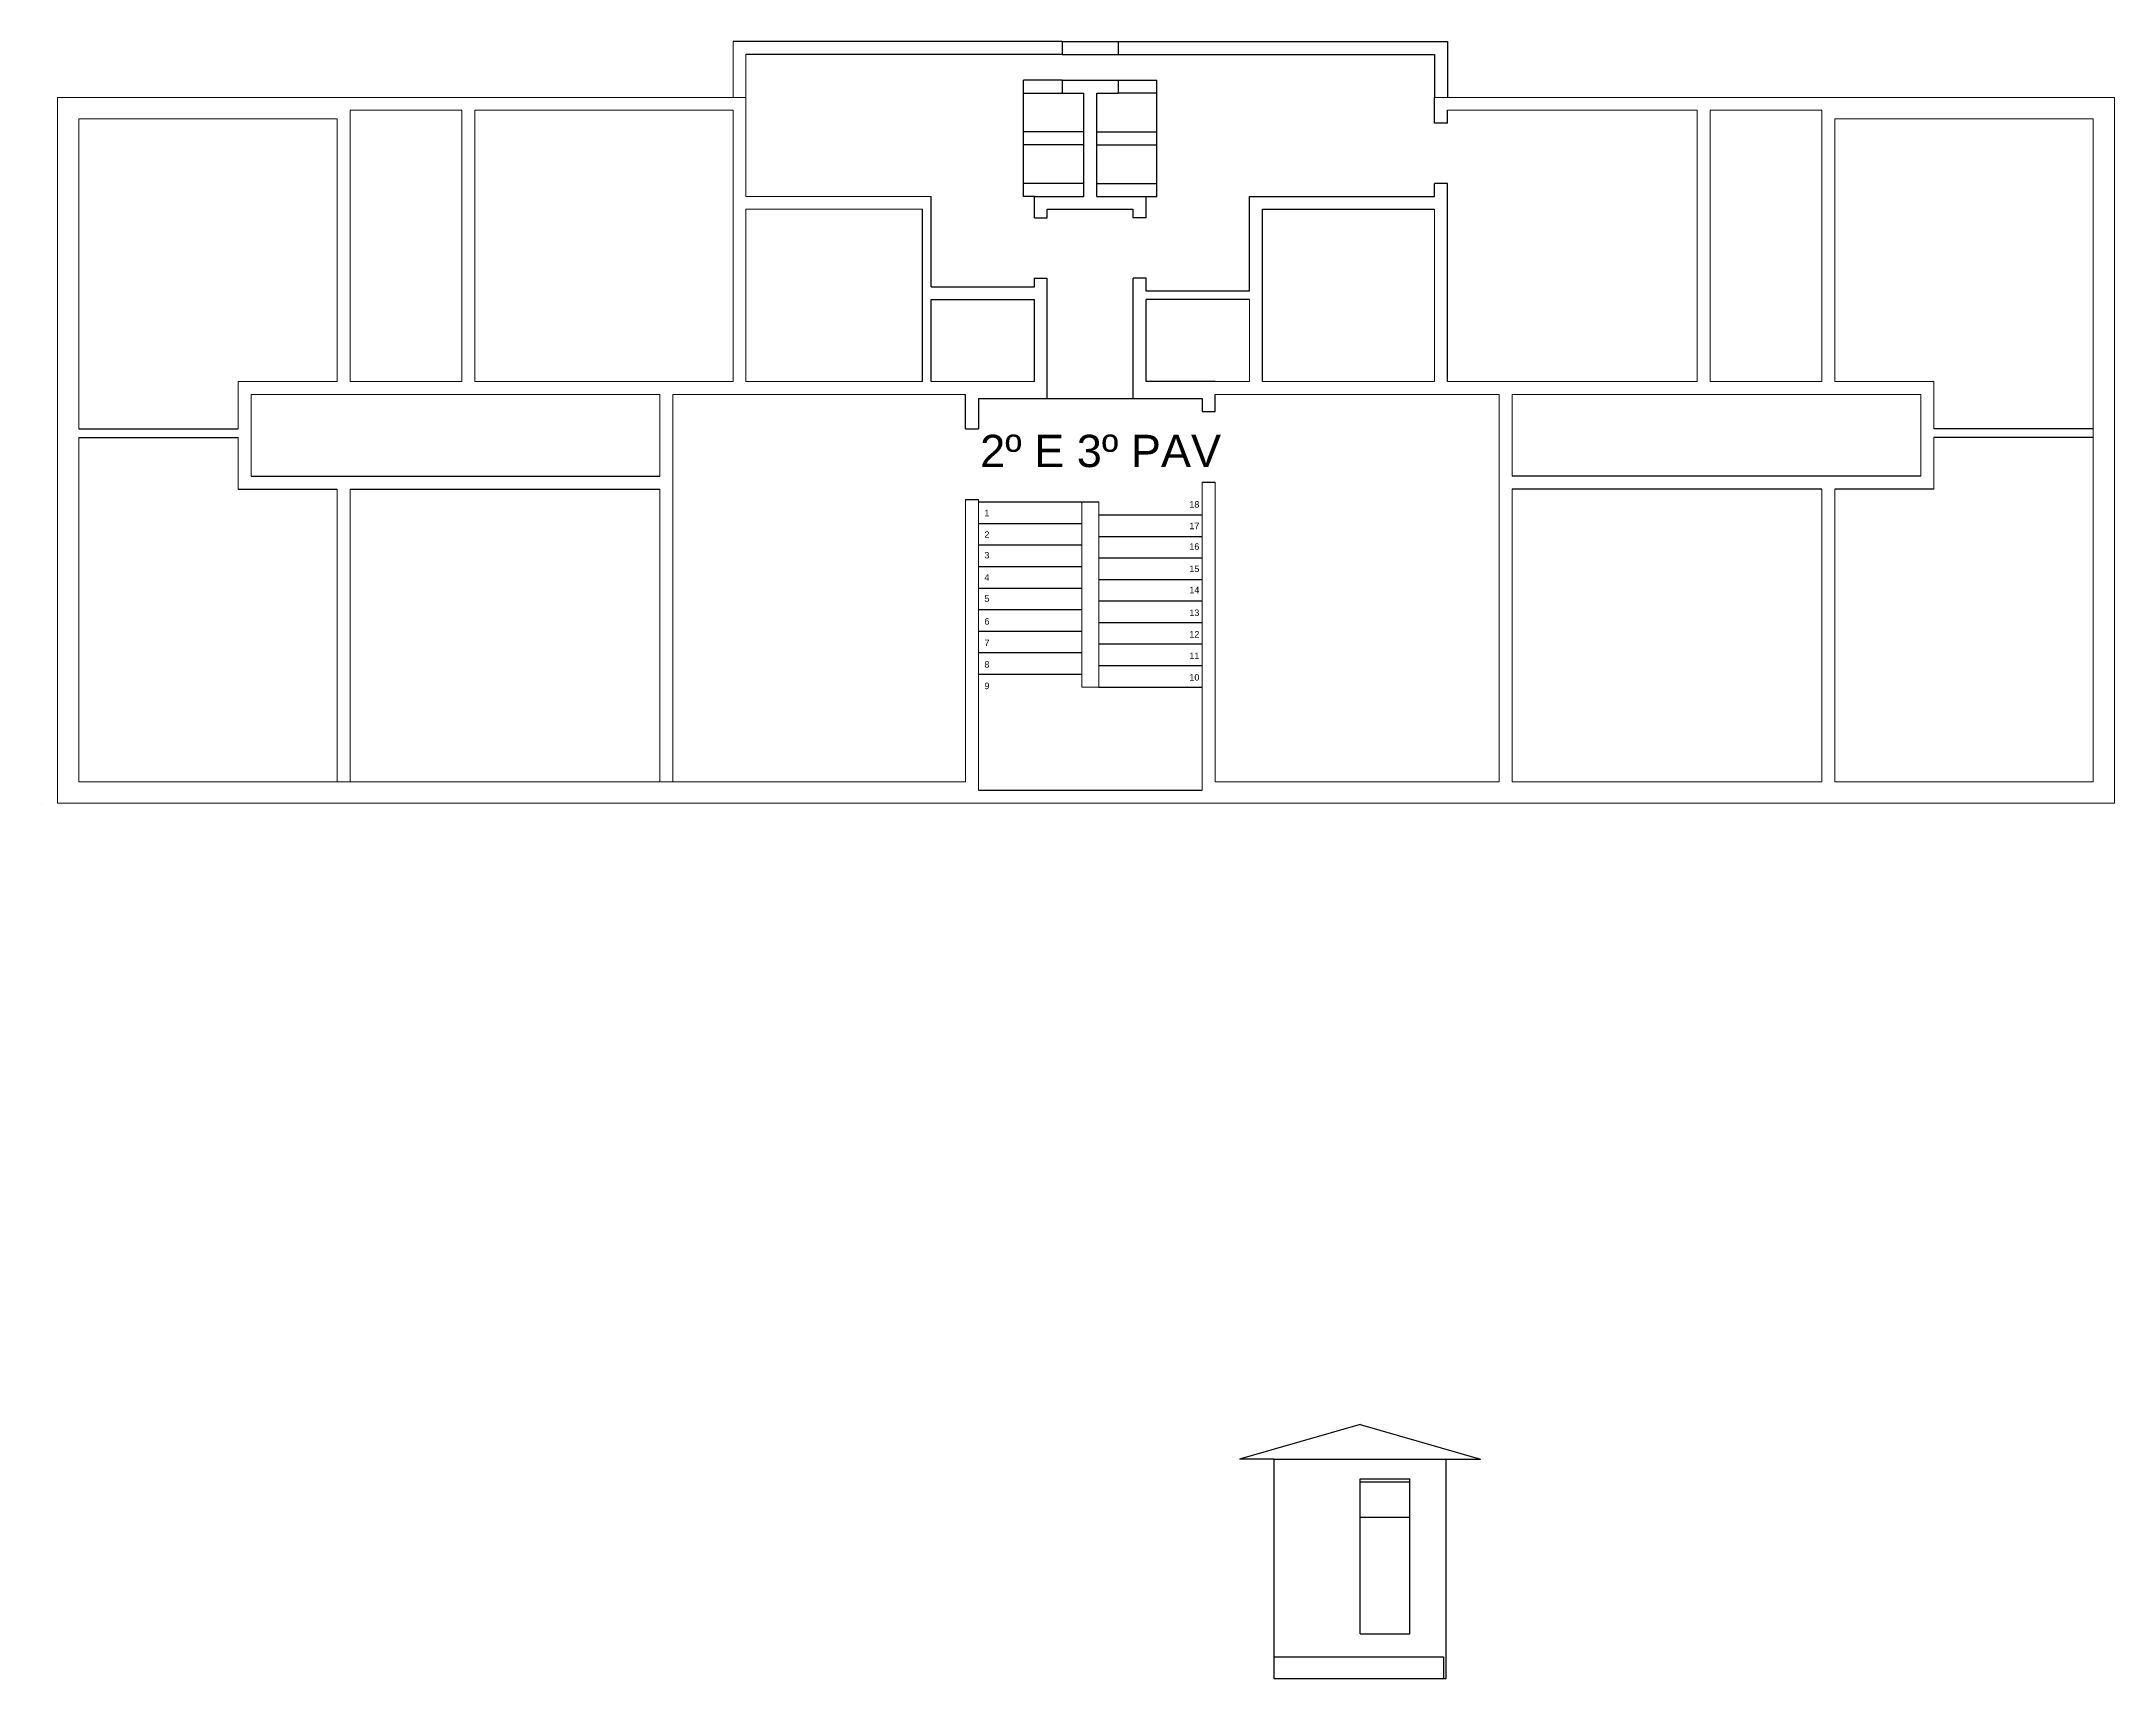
# Model space of a CAD drawing. Extents: x 0 to 11638, y -6007 to 0.
# Drawn here: x 10349.1 to 10373.18, y -5506.92 to -5487.9 of the extents above; entities that cross this region are included whole.
import ezdxf

# ---------------------------------------------------------------- set-up
doc = ezdxf.new("R2010")
doc.units = 0
doc.layers.get('0').update_dxf_attribs({"linetype": 'CONTINUOUS'})
for name, color, linetype, lineweight in [('ARQ - Alvenaria Alta', 251, 'CONTINUOUS', 13), ('ARQ - Alvenaria Média-Baixa', 252, 'CONTINUOUS', 20), ('ARQ - Escadas', 1, 'CONTINUOUS', 9), ('ARQ - Textos', 4, 'CONTINUOUS', 5)]:
    doc.layers.add(name, color=color, linetype=linetype, lineweight=lineweight)
doc.styles.get("Standard").update_dxf_attribs({"font": 'arial.ttf', "height": 0.15})

msp = doc.modelspace()

# ---------------------------------------------------------------- linework, layer by layer
at = {"lineweight": -2}
msp.add_line((10349.097, -5496.75), (10349.097, -5496.75), dxfattribs=at)
at = {"layer": 'ARQ - Alvenaria Alta', "lineweight": -2}
for p, q in [((10360.957, -5487.9), (10361.607, -5487.9)), ((10360.957, -5487.9), (10360.957, -5488.05)), ((10361.607, -5487.9), (10361.607, -5488.05)), ((10360.957, -5488.05), (10361.607, -5488.05)), ((10360.957, -5488.35), (10361.607, -5488.35)), ((10360.957, -5488.35), (10360.957, -5488.5)), ((10361.607, -5488.35), (10361.607, -5488.5)), ((10360.957, -5488.5), (10361.207, -5488.5)), ((10361.207, -5489.7), (10361.207, -5488.5)), ((10361.357, -5488.5), (10361.607, -5488.5)), ((10361.357, -5489.7), (10361.357, -5488.5)), ((10365.282, -5488.85), (10365.282, -5488.55)), ((10365.432, -5488.85), (10365.432, -5488.7)), ((10365.432, -5488.85), (10365.282, -5488.85)), ((10365.282, -5489.7), (10365.282, -5489.55)), ((10365.432, -5489.55), (10365.282, -5489.55)), ((10365.432, -5491.85), (10365.432, -5489.55)), ((10359.332, -5491.85), (10359.332, -5489.85)), ((10359.432, -5490.75), (10359.432, -5489.7)), ((10360.632, -5489.7), (10360.782, -5489.7)), ((10360.632, -5489.95), (10360.632, -5489.7)), ((10360.782, -5489.7), (10361.207, -5489.7)), ((10360.782, -5489.95), (10360.782, -5489.85)), ((10360.782, -5489.85), (10361.782, -5489.85)), ((10361.357, -5489.7), (10361.932, -5489.7)), ((10361.782, -5489.95), (10361.782, -5489.85)), ((10361.932, -5489.95), (10361.932, -5489.7)), ((10363.132, -5490.8), (10363.132, -5489.7)), ((10363.132, -5489.7), (10365.282, -5489.7)), ((10363.282, -5491.85), (10363.282, -5489.85)), ((10363.282, -5489.85), (10365.282, -5489.85)), ((10360.632, -5489.95), (10360.782, -5489.95)), ((10361.932, -5489.95), (10361.782, -5489.95)), ((10360.632, -5490.75), (10360.632, -5490.65)), ((10360.632, -5490.65), (10360.782, -5490.65)), ((10360.782, -5492.05), (10360.782, -5490.65)), ((10361.932, -5490.65), (10361.782, -5490.65)), ((10361.782, -5492.05), (10361.782, -5490.65)), ((10361.932, -5490.8), (10361.932, -5490.65)), ((10359.432, -5490.75), (10360.632, -5490.75)), ((10363.132, -5490.8), (10361.932, -5490.8)), ((10359.432, -5490.9), (10360.632, -5490.9)), ((10359.432, -5491.85), (10359.432, -5490.9)), ((10360.632, -5491.85), (10360.632, -5490.9)), ((10363.132, -5490.9), (10361.932, -5490.9)), ((10361.932, -5491.85), (10361.932, -5490.9)), ((10362.732, -5491.85), (10361.932, -5491.85)), ((10359.832, -5492.4), (10359.832, -5492)), ((10359.982, -5492.05), (10359.982, -5492.4)), ((10359.982, -5492.05), (10360.782, -5492.05)), ((10360.782, -5492.05), (10361.782, -5492.05)), ((10361.782, -5492.05), (10362.582, -5492.05)), ((10362.582, -5492.05), (10362.582, -5492.2)), ((10362.732, -5492.2), (10362.732, -5492)), ((10362.582, -5492.2), (10362.732, -5492.2)), ((10349.532, -5492.4), (10351.382, -5492.4)), ((10349.532, -5492.5), (10351.382, -5492.5)), ((10359.832, -5492.4), (10359.982, -5492.4)), ((10372.932, -5492.4), (10371.082, -5492.4)), ((10372.932, -5492.5), (10371.082, -5492.5)), ((10351.532, -5492.95), (10356.282, -5492.95)), ((10362.582, -5493.02), (10362.732, -5493.02)), ((10370.932, -5492.95), (10366.182, -5492.95)), ((10351.382, -5493.1), (10352.532, -5493.1)), ((10352.682, -5493.1), (10356.282, -5493.1)), ((10359.832, -5493.22), (10359.982, -5493.22)), ((10369.782, -5493.1), (10366.182, -5493.1)), ((10371.082, -5493.1), (10369.932, -5493.1)), ((10359.982, -5496.6), (10362.582, -5496.6)), ((10364.416, -5503.969), (10363.016, -5504.369)), ((10364.416, -5503.969), (10365.816, -5504.369)), ((10363.416, -5504.369), (10363.016, -5504.369)), ((10363.416, -5504.369), (10365.416, -5504.369)), ((10363.416, -5504.369), (10363.416, -5506.919)), ((10365.416, -5506.919), (10365.416, -5504.369)), ((10365.416, -5504.369), (10365.816, -5504.369)), ((10364.416, -5504.599), (10364.996, -5504.599)), ((10364.416, -5506.399), (10364.416, -5504.599)), ((10364.996, -5506.399), (10364.996, -5504.599)), ((10364.996, -5504.639), (10364.416, -5504.639)), ((10364.996, -5505.049), (10364.416, -5505.049)), ((10364.416, -5506.399), (10364.996, -5506.399)), ((10363.416, -5506.669), (10365.386, -5506.669)), ((10365.386, -5506.669), (10365.386, -5506.919)), ((10363.416, -5506.919), (10365.416, -5506.919))]:
    msp.add_line(p, q, dxfattribs=at)
at = {"layer": 'ARQ - Alvenaria Alta', "ltscale": 0.01, "transparency": 33554684}
for p, q in [((10357.282, -5488.55), (10349.282, -5488.55)), ((10349.282, -5496.75), (10349.282, -5488.55)), ((10353.982, -5488.7), (10352.682, -5488.7)), ((10352.682, -5491.85), (10352.682, -5488.7)), ((10353.982, -5491.85), (10353.982, -5488.7)), ((10357.132, -5488.7), (10354.132, -5488.7)), ((10354.132, -5491.85), (10354.132, -5488.7)), ((10357.132, -5491.85), (10357.132, -5488.7)), ((10357.282, -5489.7), (10357.282, -5488.55)), ((10373.182, -5488.55), (10365.282, -5488.55)), ((10368.332, -5488.7), (10365.432, -5488.7)), ((10368.332, -5491.85), (10368.332, -5488.7)), ((10369.782, -5488.7), (10368.482, -5488.7)), ((10368.482, -5491.85), (10368.482, -5488.7)), ((10369.782, -5491.85), (10369.782, -5488.7)), ((10373.182, -5488.55), (10373.182, -5496.75)), ((10352.532, -5488.8), (10349.532, -5488.8)), ((10349.532, -5492.4), (10349.532, -5488.8)), ((10352.532, -5491.85), (10352.532, -5488.8)), ((10372.932, -5488.8), (10369.932, -5488.8)), ((10369.932, -5491.85), (10369.932, -5488.8)), ((10372.932, -5488.8), (10372.932, -5496.5)), ((10359.432, -5489.7), (10357.282, -5489.7)), ((10359.332, -5489.85), (10357.282, -5489.85)), ((10357.282, -5491.85), (10357.282, -5489.85)), ((10365.282, -5491.85), (10365.282, -5489.85)), ((10363.132, -5491.85), (10363.132, -5490.9)), ((10352.532, -5491.85), (10351.382, -5491.85)), ((10353.982, -5491.85), (10352.682, -5491.85)), ((10357.132, -5491.85), (10354.132, -5491.85)), ((10359.332, -5491.85), (10357.282, -5491.85)), ((10360.632, -5491.85), (10359.432, -5491.85)), ((10362.732, -5491.85), (10363.132, -5491.85)), ((10363.282, -5491.85), (10365.282, -5491.85)), ((10365.432, -5491.85), (10368.332, -5491.85)), ((10368.482, -5491.85), (10369.782, -5491.85)), ((10369.932, -5491.85), (10371.082, -5491.85)), ((10356.282, -5492), (10351.532, -5492)), ((10359.832, -5492), (10356.432, -5492)), ((10362.732, -5492), (10366.032, -5492)), ((10366.182, -5492), (10370.932, -5492)), ((10349.532, -5496.5), (10349.532, -5492.5)), ((10359.832, -5496.5), (10349.532, -5496.5)), ((10366.032, -5496.5), (10362.732, -5496.5)), ((10369.782, -5496.5), (10366.182, -5496.5)), ((10372.932, -5496.5), (10369.932, -5496.5)), ((10373.182, -5496.75), (10349.282, -5496.75))]:
    msp.add_line(p, q, dxfattribs=at)
at = {"layer": 'ARQ - Alvenaria Alta'}
for p, q in [((10351.382, -5492.4), (10351.382, -5491.85)), ((10371.082, -5492.4), (10371.082, -5491.85)), ((10351.532, -5492.95), (10351.532, -5492)), ((10356.282, -5492.95), (10356.282, -5492)), ((10356.432, -5496.5), (10356.432, -5492)), ((10366.032, -5496.5), (10366.032, -5492)), ((10366.182, -5492.95), (10366.182, -5492)), ((10370.932, -5492.95), (10370.932, -5492)), ((10351.382, -5493.1), (10351.382, -5492.5)), ((10371.082, -5493.1), (10371.082, -5492.5)), ((10362.582, -5496.6), (10362.582, -5493.02)), ((10362.732, -5496.5), (10362.732, -5493.02)), ((10352.532, -5496.5), (10352.532, -5493.1)), ((10352.682, -5496.5), (10352.682, -5493.1)), ((10356.282, -5496.5), (10356.282, -5493.1)), ((10359.832, -5496.5), (10359.832, -5493.22)), ((10359.982, -5496.6), (10359.982, -5493.22)), ((10366.182, -5496.5), (10366.182, -5493.1)), ((10369.782, -5496.5), (10369.782, -5493.1)), ((10369.932, -5496.5), (10369.932, -5493.1))]:
    msp.add_line(p, q, dxfattribs=at)
at = {"layer": 'ARQ - Alvenaria Média-Baixa', "ltscale": 0.01, "transparency": 33554684}
for p, q in [((10357.132, -5488.55), (10357.132, -5487.9)), ((10357.282, -5488.55), (10357.282, -5488.05))]:
    msp.add_line(p, q, dxfattribs=at)
at = {"layer": 'ARQ - Alvenaria Média-Baixa', "lineweight": -2}
for p, q in [((10360.957, -5487.9), (10357.132, -5487.9)), ((10361.607, -5487.9), (10365.432, -5487.9)), ((10365.432, -5487.9), (10365.432, -5488.55)), ((10360.957, -5488.05), (10357.282, -5488.05)), ((10361.607, -5488.05), (10365.282, -5488.05)), ((10365.282, -5488.05), (10365.282, -5488.55)), ((10360.507, -5489.7), (10360.507, -5488.35)), ((10360.957, -5488.35), (10360.507, -5488.35)), ((10361.607, -5488.35), (10362.057, -5488.35)), ((10362.057, -5489.7), (10362.057, -5488.35)), ((10360.507, -5488.5), (10360.957, -5488.5)), ((10362.057, -5488.5), (10361.607, -5488.5)), ((10361.207, -5488.95), (10360.507, -5488.95)), ((10361.357, -5488.95), (10362.057, -5488.95)), ((10361.207, -5489.1), (10360.507, -5489.1)), ((10361.357, -5489.1), (10362.057, -5489.1)), ((10361.207, -5489.55), (10360.507, -5489.55)), ((10361.357, -5489.55), (10362.057, -5489.55)), ((10360.632, -5489.7), (10360.507, -5489.7)), ((10361.932, -5489.7), (10362.057, -5489.7)), ((10361.182, -5493.25), (10361.382, -5493.25))]:
    msp.add_line(p, q, dxfattribs=at)
at = {"layer": 'ARQ - Alvenaria Média-Baixa'}
for p, q in [((10361.182, -5495.4), (10361.182, -5493.25)), ((10361.382, -5495.4), (10361.382, -5493.25)), ((10361.382, -5495.4), (10361.182, -5495.4))]:
    msp.add_line(p, q, dxfattribs=at)
at = {"layer": 'ARQ - Escadas', "lineweight": -2}
for p, q in [((10359.982, -5493.25), (10361.182, -5493.25)), ((10359.982, -5493.5), (10361.182, -5493.5)), ((10361.382, -5493.4), (10362.582, -5493.4)), ((10359.982, -5493.75), (10361.182, -5493.75)), ((10361.382, -5493.65), (10362.582, -5493.65)), ((10359.982, -5494), (10361.182, -5494)), ((10361.382, -5493.9), (10362.582, -5493.9)), ((10359.982, -5494.25), (10361.182, -5494.25)), ((10361.382, -5494.15), (10362.582, -5494.15)), ((10359.982, -5494.5), (10361.182, -5494.5)), ((10361.382, -5494.4), (10362.582, -5494.4)), ((10359.982, -5494.75), (10361.182, -5494.75)), ((10361.382, -5494.65), (10362.582, -5494.65)), ((10361.382, -5494.9), (10362.582, -5494.9)), ((10359.982, -5495), (10361.182, -5495)), ((10361.382, -5495.15), (10362.582, -5495.15)), ((10359.982, -5495.25), (10361.182, -5495.25)), ((10361.382, -5495.4), (10362.582, -5495.4))]:
    msp.add_line(p, q, dxfattribs=at)

# ---------------------------------------------------------------- texts
at = {"layer": 'ARQ - Escadas', "char_height": 0.075, "attachment_point": 5}
for s, insert in [('18', (10362.491, -5493.279)), ('1', (10360.081, -5493.379)), ('17', (10362.491, -5493.529)), ('2', (10360.081, -5493.629)), ('16', (10362.491, -5493.769)), ('3', (10360.081, -5493.869)), ('15', (10362.491, -5494.027)), ('4', (10360.081, -5494.127)), ('14', (10362.491, -5494.273)), ('5', (10360.081, -5494.373)), ('12', (10362.491, -5494.788)), ('7', (10360.081, -5494.888)), ('8', (10360.081, -5495.138)), ('11', (10362.491, -5495.038)), ('9', (10360.081, -5495.388)), ('10', (10362.491, -5495.288))]:
    msp.add_mtext(s, dxfattribs=dict(at, insert=insert))
at = {"layer": 'ARQ - Escadas', "char_height": 0.075, "width": 0.04973, "attachment_point": 5}
for s, insert in [('13', (10362.491, -5494.538)), ('6', (10360.081, -5494.638))]:
    msp.add_mtext(s, dxfattribs=dict(at, insert=insert))
at = {"layer": 'ARQ - Textos', "linetype": 'Continuous', "insert": (10360.002, -5492.47), "char_height": 0.375, "attachment_point": 1}
msp.add_mtext_dynamic_manual_height_columns('2º E 3º PAV', width=20.35412, gutter_width=5.023, heights=[0], dxfattribs=at)

doc.saveas('drawing.dxf')
